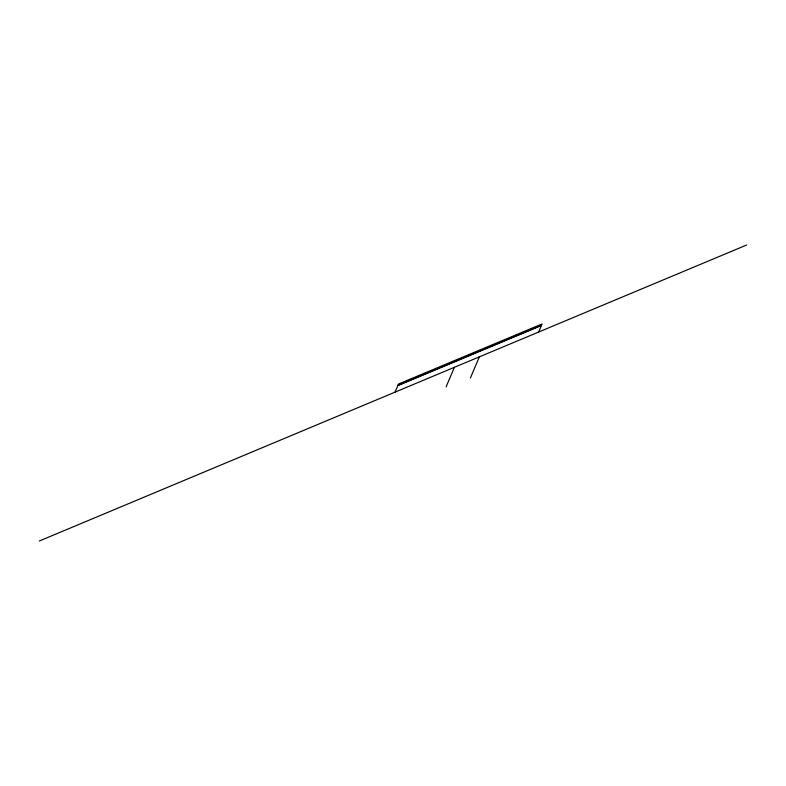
<?xml version="1.0" encoding="UTF-8"?>
<svg xmlns="http://www.w3.org/2000/svg" width="786" height="786" viewBox="0 0 786 786"><rect width="100%" height="100%" fill="white"/><g stroke="black" fill="none" stroke-linecap="round" stroke-linejoin="round"><path stroke-width="1.18" d="M395.083 392.126L398.512 384.01L542.075 323.94L538.646 332.056M446.134 386.8L454.377 367.317M470.411 377.978L479.342 356.864M398.001 385.228L541.564 325.149M397.824 385.631L541.387 325.561M39.3 541.014L746.7 244.986"/></g></svg>
